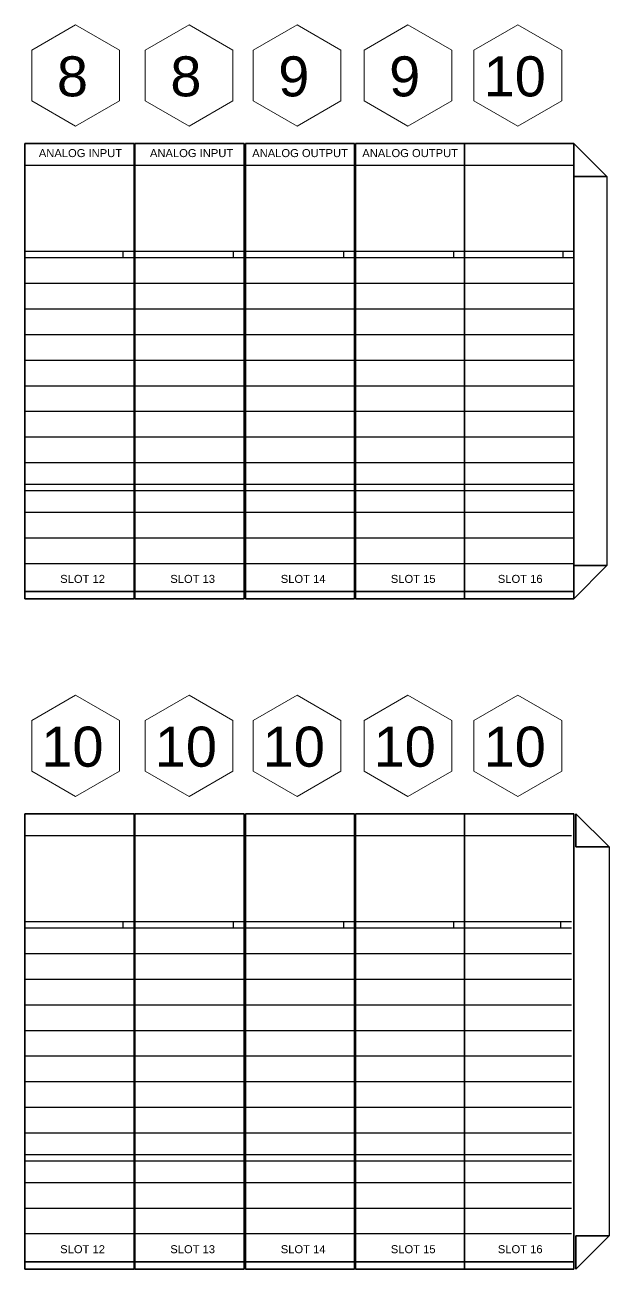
# Model space of a CAD drawing. Extents: x 0.6 to 37.5, y 0.6 to 24.6.
# Drawn here: x 30.24 to 37.54, y 9.02 to 24.56 of the extents above; entities that cross this region are included whole.
import ezdxf
from ezdxf.enums import TextEntityAlignment as Align

# ---------------------------------------------------------------- set-up
doc = ezdxf.new("R2010")
doc.units = 0
doc.layers.add('N-ANNO-TEXT', color=2, linetype='Continuous', lineweight=18)
doc.layers.add('N-CONT-PANL', color=3, linetype='Continuous', lineweight=25)
doc.styles.add('_CGS_2-5_NOTES', font='arial.ttf', dxfattribs={"height": 2.5})

msp = doc.modelspace()

# ---------------------------------------------------------------- linework, layer by layer
at = {"color": 7, "extrusion": (0, 1, 0)}
for centre, start, end in [((-34.831, 4.218, 23.082), 0, 90), ((-36.194, 4.218, 23.082), 0, 90), ((-36.633, 4.218, 23.082), 90, 180)]:
    msp.add_arc(centre, 0.1, start, end, dxfattribs=at)
at = {"color": 7, "extrusion": (0, -1, 0)}
for centre, start, end in [((30.701, 4.218, -17.392), 90, 180), ((31.14, 4.218, -17.392), 0, 90), ((32.076, 4.218, -17.392), 90, 180), ((32.515, 4.218, -17.392), 0, 90), ((33.456, 4.218, -17.392), 90, 180), ((33.895, 4.218, -17.392), 0, 90), ((34.831, 4.218, -17.392), 90, 180), ((35.27, 4.218, -17.392), 0, 90), ((36.194, 4.218, -17.392), 90, 180), ((36.633, 4.218, -17.392), 0, 90), ((32.076, 4.218, -9.017), 90, 180), ((32.515, 4.218, -9.017), 0, 90)]:
    msp.add_arc(centre, 0.1, start, end, dxfattribs=at)
at = {"layer": 'N-ANNO-TEXT'}
for points in [[(30.872, 23.297), (31.421, 23.613), (31.421, 24.246), (30.872, 24.563), (30.324, 24.246), (30.324, 23.613)], [(32.29, 23.297), (32.838, 23.613), (32.838, 24.246), (32.29, 24.563), (31.741, 24.246), (31.741, 23.613)], [(33.638, 23.297), (34.186, 23.613), (34.186, 24.246), (33.638, 24.563), (33.089, 24.246), (33.089, 23.613)], [(35.023, 23.297), (35.572, 23.613), (35.572, 24.246), (35.023, 24.563), (34.475, 24.246), (34.475, 23.613)], [(36.398, 23.297), (36.946, 23.613), (36.946, 24.246), (36.398, 24.563), (35.849, 24.246), (35.849, 23.613)], [(30.872, 14.922), (31.421, 15.238), (31.421, 15.871), (30.872, 16.188), (30.324, 15.871), (30.324, 15.238)], [(32.29, 14.922), (32.838, 15.238), (32.838, 15.871), (32.29, 16.188), (31.741, 15.871), (31.741, 15.238)], [(33.638, 14.922), (34.186, 15.238), (34.186, 15.871), (33.638, 16.188), (33.089, 15.871), (33.089, 15.238)], [(35.023, 14.922), (35.572, 15.238), (35.572, 15.871), (35.023, 16.188), (34.475, 15.871), (34.475, 15.238)], [(36.398, 14.922), (36.946, 15.238), (36.946, 15.871), (36.398, 16.188), (35.849, 15.871), (35.849, 15.238)]]:
    msp.add_lwpolyline(points, close=True, dxfattribs=at)
at = {"layer": 'N-CONT-PANL', "extrusion": (0, 1, 0)}
for p, q in [((34.731, 23.082, 4.218), (34.731, 23.082, 3.718)), ((35.37, 23.082, 3.768), (34.731, 23.082, 3.768)), ((35.37, 23.082, 3.818), (34.731, 23.082, 3.818)), ((35.37, 23.082, 3.868), (34.731, 23.082, 3.868)), ((35.37, 23.082, 3.918), (34.731, 23.082, 3.918)), ((35.37, 23.082, 3.968), (34.731, 23.082, 3.968)), ((35.37, 23.082, 4.018), (34.731, 23.082, 4.018)), ((35.37, 23.082, 4.068), (34.731, 23.082, 4.068)), ((35.37, 23.082, 4.118), (34.731, 23.082, 4.118)), ((35.37, 23.082, 4.218), (34.731, 23.082, 4.218)), ((35.37, 23.082, 4.168), (34.731, 23.082, 4.168)), ((35.37, 23.082, 4.218), (34.731, 23.082, 4.218)), ((35.356, 23.082, 4.268), (34.744, 23.082, 4.268)), ((35.27, 23.082, 4.318), (34.831, 23.082, 4.318)), ((36.094, 23.082, 4.218), (36.094, 23.082, 3.718)), ((36.733, 23.082, 3.768), (36.094, 23.082, 3.768)), ((36.733, 23.082, 3.818), (36.094, 23.082, 3.818)), ((36.733, 23.082, 3.868), (36.094, 23.082, 3.868)), ((36.733, 23.082, 3.918), (36.094, 23.082, 3.918)), ((36.733, 23.082, 3.968), (36.094, 23.082, 3.968)), ((36.733, 23.082, 4.018), (36.094, 23.082, 4.018)), ((36.733, 23.082, 4.068), (36.094, 23.082, 4.068)), ((36.733, 23.082, 4.118), (36.094, 23.082, 4.118)), ((36.733, 23.082, 4.218), (36.094, 23.082, 4.218)), ((36.733, 23.082, 4.168), (36.094, 23.082, 4.168)), ((36.733, 23.082, 4.218), (36.094, 23.082, 4.218)), ((36.719, 23.082, 4.268), (36.107, 23.082, 4.268)), ((36.633, 23.082, 4.318), (36.194, 23.082, 4.318))]:
    msp.add_line(p, q, dxfattribs=at)
at = {"layer": 'N-CONT-PANL'}
for p, q in [((35.732, 23.082, 3.718), (37.067, 23.082, 3.718)), ((37.095, 17.392, 3.718), (37.095, 23.082, 3.718)), ((31.602, 22.805, 5.71), (30.239, 22.805, 5.71)), ((32.977, 22.805, 5.71), (31.614, 22.805, 5.71)), ((34.357, 22.805, 5.71), (32.994, 22.805, 5.71)), ((35.732, 22.805, 5.71), (34.369, 22.805, 5.71)), ((37.095, 22.805, 5.71), (35.732, 22.805, 5.71)), ((37.509, 22.668, 3.718), (37.509, 17.807, 3.718)), ((31.602, 21.731, 5.71), (30.239, 21.731, 5.71)), ((31.602, 21.651, 5.71), (30.239, 21.651, 5.71)), ((31.464, 21.731, 5.71), (31.464, 21.651, 5.71)), ((32.977, 21.731, 5.71), (31.614, 21.731, 5.71)), ((32.977, 21.651, 5.71), (31.614, 21.651, 5.71)), ((32.839, 21.731, 5.71), (32.839, 21.651, 5.71)), ((34.357, 21.731, 5.71), (32.994, 21.731, 5.71)), ((34.357, 21.651, 5.71), (32.994, 21.651, 5.71)), ((34.219, 21.731, 5.71), (34.219, 21.651, 5.71)), ((35.732, 21.731, 5.71), (34.369, 21.731, 5.71)), ((35.732, 21.651, 5.71), (34.369, 21.651, 5.71)), ((35.594, 21.731, 5.71), (35.594, 21.651, 5.71)), ((37.095, 21.731, 5.71), (35.732, 21.731, 5.71)), ((37.095, 21.651, 5.71), (35.732, 21.651, 5.71)), ((36.957, 21.731, 5.71), (36.957, 21.651, 5.71)), ((31.602, 21.331, 5.71), (30.239, 21.331, 5.71)), ((32.977, 21.331, 5.71), (31.614, 21.331, 5.71)), ((34.357, 21.331, 5.71), (32.994, 21.331, 5.71)), ((35.732, 21.331, 5.71), (34.369, 21.331, 5.71)), ((37.095, 21.331, 5.71), (35.732, 21.331, 5.71)), ((31.602, 21.011, 5.71), (30.239, 21.011, 5.71)), ((32.977, 21.011, 5.71), (31.614, 21.011, 5.71)), ((34.357, 21.011, 5.71), (32.994, 21.011, 5.71)), ((35.732, 21.011, 5.71), (34.369, 21.011, 5.71)), ((37.095, 21.011, 5.71), (35.732, 21.011, 5.71)), ((31.602, 20.691, 5.71), (30.239, 20.691, 5.71)), ((32.977, 20.691, 5.71), (31.614, 20.691, 5.71)), ((34.357, 20.691, 5.71), (32.994, 20.691, 5.71)), ((35.732, 20.691, 5.71), (34.369, 20.691, 5.71)), ((37.095, 20.691, 5.71), (35.732, 20.691, 5.71)), ((31.602, 20.371, 5.71), (30.239, 20.371, 5.71)), ((32.977, 20.371, 5.71), (31.614, 20.371, 5.71)), ((34.357, 20.371, 5.71), (32.994, 20.371, 5.71)), ((35.732, 20.371, 5.71), (34.369, 20.371, 5.71)), ((37.095, 20.371, 5.71), (35.732, 20.371, 5.71)), ((31.602, 20.051, 5.71), (30.239, 20.051, 5.71)), ((32.977, 20.051, 5.71), (31.614, 20.051, 5.71)), ((34.357, 20.051, 5.71), (32.994, 20.051, 5.71)), ((35.732, 20.051, 5.71), (34.369, 20.051, 5.71)), ((37.095, 20.051, 5.71), (35.732, 20.051, 5.71)), ((31.602, 19.731, 5.71), (30.239, 19.731, 5.71)), ((32.977, 19.731, 5.71), (31.614, 19.731, 5.71)), ((34.357, 19.731, 5.71), (32.994, 19.731, 5.71)), ((35.732, 19.731, 5.71), (34.369, 19.731, 5.71)), ((37.095, 19.731, 5.71), (35.732, 19.731, 5.71)), ((31.602, 19.411, 5.71), (30.239, 19.411, 5.71)), ((32.977, 19.411, 5.71), (31.614, 19.411, 5.71)), ((34.357, 19.411, 5.71), (32.994, 19.411, 5.71)), ((35.732, 19.411, 5.71), (34.369, 19.411, 5.71)), ((37.095, 19.411, 5.71), (35.732, 19.411, 5.71)), ((31.602, 19.091, 5.71), (30.239, 19.091, 5.71)), ((32.977, 19.091, 5.71), (31.614, 19.091, 5.71)), ((34.357, 19.091, 5.71), (32.994, 19.091, 5.71)), ((35.732, 19.091, 5.71), (34.369, 19.091, 5.71)), ((37.095, 19.091, 5.71), (35.732, 19.091, 5.71)), ((31.602, 18.821, 5.71), (30.239, 18.821, 5.71)), ((32.977, 18.821, 5.71), (31.614, 18.821, 5.71)), ((34.357, 18.821, 5.71), (32.994, 18.821, 5.71)), ((35.732, 18.821, 5.71), (34.369, 18.821, 5.71)), ((37.095, 18.821, 5.71), (35.732, 18.821, 5.71)), ((31.602, 18.741, 5.71), (30.239, 18.741, 5.71)), ((32.977, 18.741, 5.71), (31.614, 18.741, 5.71)), ((34.357, 18.741, 5.71), (32.994, 18.741, 5.71)), ((35.732, 18.741, 5.71), (34.369, 18.741, 5.71)), ((37.095, 18.741, 5.71), (35.732, 18.741, 5.71)), ((31.602, 18.471, 5.71), (30.239, 18.471, 5.71)), ((32.977, 18.471, 5.71), (31.614, 18.471, 5.71)), ((34.357, 18.471, 5.71), (32.994, 18.471, 5.71)), ((35.732, 18.471, 5.71), (34.369, 18.471, 5.71)), ((37.095, 18.471, 5.71), (35.732, 18.471, 5.71)), ((31.602, 18.151, 5.71), (30.239, 18.151, 5.71)), ((32.977, 18.151, 5.71), (31.614, 18.151, 5.71)), ((34.357, 18.151, 5.71), (32.994, 18.151, 5.71)), ((35.732, 18.151, 5.71), (34.369, 18.151, 5.71)), ((37.095, 18.151, 5.71), (35.732, 18.151, 5.71)), ((31.602, 17.831, 5.71), (30.239, 17.831, 5.71)), ((32.977, 17.831, 5.71), (31.614, 17.831, 5.71)), ((34.357, 17.831, 5.71), (32.994, 17.831, 5.71)), ((35.732, 17.831, 5.71), (34.369, 17.831, 5.71)), ((37.095, 17.831, 5.71), (35.732, 17.831, 5.71)), ((35.732, 17.392, 3.718), (37.069, 17.392, 3.718)), ((35.732, 14.707, 3.718), (37.067, 14.707, 3.718)), ((37.095, 9.017, 3.718), (37.095, 14.707, 3.718)), ((31.602, 14.43, 5.71), (30.239, 14.43, 5.71)), ((32.977, 14.43, 5.71), (31.614, 14.43, 5.71)), ((34.357, 14.43, 5.71), (32.994, 14.43, 5.71)), ((35.732, 14.43, 5.71), (34.369, 14.43, 5.71)), ((37.067, 14.43, 5.71), (35.704, 14.43, 5.71)), ((37.537, 14.293, 3.718), (37.537, 9.432, 3.718)), ((31.602, 13.356, 5.71), (30.239, 13.356, 5.71)), ((31.602, 13.276, 5.71), (30.239, 13.276, 5.71)), ((31.464, 13.356, 5.71), (31.464, 13.276, 5.71)), ((32.977, 13.356, 5.71), (31.614, 13.356, 5.71)), ((32.977, 13.276, 5.71), (31.614, 13.276, 5.71)), ((32.839, 13.356, 5.71), (32.839, 13.276, 5.71)), ((34.357, 13.356, 5.71), (32.994, 13.356, 5.71)), ((34.357, 13.276, 5.71), (32.994, 13.276, 5.71)), ((34.219, 13.356, 5.71), (34.219, 13.276, 5.71)), ((35.732, 13.356, 5.71), (34.369, 13.356, 5.71)), ((35.732, 13.276, 5.71), (34.369, 13.276, 5.71)), ((35.594, 13.356, 5.71), (35.594, 13.276, 5.71)), ((37.067, 13.356, 5.71), (35.704, 13.356, 5.71)), ((37.067, 13.276, 5.71), (35.704, 13.276, 5.71)), ((36.929, 13.356, 5.71), (36.929, 13.276, 5.71)), ((31.602, 12.956, 5.71), (30.239, 12.956, 5.71)), ((32.977, 12.956, 5.71), (31.614, 12.956, 5.71)), ((34.357, 12.956, 5.71), (32.994, 12.956, 5.71)), ((35.732, 12.956, 5.71), (34.369, 12.956, 5.71)), ((37.067, 12.956, 5.71), (35.704, 12.956, 5.71)), ((31.602, 12.636, 5.71), (30.239, 12.636, 5.71)), ((32.977, 12.636, 5.71), (31.614, 12.636, 5.71)), ((34.357, 12.636, 5.71), (32.994, 12.636, 5.71)), ((35.732, 12.636, 5.71), (34.369, 12.636, 5.71)), ((37.067, 12.636, 5.71), (35.704, 12.636, 5.71)), ((31.602, 12.316, 5.71), (30.239, 12.316, 5.71)), ((32.977, 12.316, 5.71), (31.614, 12.316, 5.71)), ((34.357, 12.316, 5.71), (32.994, 12.316, 5.71)), ((35.732, 12.316, 5.71), (34.369, 12.316, 5.71)), ((37.067, 12.316, 5.71), (35.704, 12.316, 5.71)), ((31.602, 11.996, 5.71), (30.239, 11.996, 5.71)), ((32.977, 11.996, 5.71), (31.614, 11.996, 5.71)), ((34.357, 11.996, 5.71), (32.994, 11.996, 5.71)), ((35.732, 11.996, 5.71), (34.369, 11.996, 5.71)), ((37.067, 11.996, 5.71), (35.704, 11.996, 5.71)), ((31.602, 11.676, 5.71), (30.239, 11.676, 5.71)), ((32.977, 11.676, 5.71), (31.614, 11.676, 5.71)), ((34.357, 11.676, 5.71), (32.994, 11.676, 5.71)), ((35.732, 11.676, 5.71), (34.369, 11.676, 5.71)), ((37.067, 11.676, 5.71), (35.704, 11.676, 5.71)), ((31.602, 11.356, 5.71), (30.239, 11.356, 5.71)), ((32.977, 11.356, 5.71), (31.614, 11.356, 5.71)), ((34.357, 11.356, 5.71), (32.994, 11.356, 5.71)), ((35.732, 11.356, 5.71), (34.369, 11.356, 5.71)), ((37.067, 11.356, 5.71), (35.704, 11.356, 5.71)), ((31.602, 11.036, 5.71), (30.239, 11.036, 5.71)), ((32.977, 11.036, 5.71), (31.614, 11.036, 5.71)), ((34.357, 11.036, 5.71), (32.994, 11.036, 5.71)), ((35.732, 11.036, 5.71), (34.369, 11.036, 5.71)), ((37.067, 11.036, 5.71), (35.704, 11.036, 5.71)), ((31.602, 10.716, 5.71), (30.239, 10.716, 5.71)), ((32.977, 10.716, 5.71), (31.614, 10.716, 5.71)), ((34.357, 10.716, 5.71), (32.994, 10.716, 5.71)), ((35.732, 10.716, 5.71), (34.369, 10.716, 5.71)), ((37.067, 10.716, 5.71), (35.704, 10.716, 5.71)), ((31.602, 10.446, 5.71), (30.239, 10.446, 5.71)), ((32.977, 10.446, 5.71), (31.614, 10.446, 5.71)), ((34.357, 10.446, 5.71), (32.994, 10.446, 5.71)), ((35.732, 10.446, 5.71), (34.369, 10.446, 5.71)), ((37.067, 10.446, 5.71), (35.704, 10.446, 5.71)), ((31.602, 10.366, 5.71), (30.239, 10.366, 5.71)), ((32.977, 10.366, 5.71), (31.614, 10.366, 5.71)), ((34.357, 10.366, 5.71), (32.994, 10.366, 5.71)), ((35.732, 10.366, 5.71), (34.369, 10.366, 5.71)), ((37.067, 10.366, 5.71), (35.704, 10.366, 5.71)), ((31.602, 10.096, 5.71), (30.239, 10.096, 5.71)), ((32.977, 10.096, 5.71), (31.614, 10.096, 5.71)), ((34.357, 10.096, 5.71), (32.994, 10.096, 5.71)), ((35.732, 10.096, 5.71), (34.369, 10.096, 5.71)), ((37.067, 10.096, 5.71), (35.704, 10.096, 5.71)), ((31.602, 9.776, 5.71), (30.239, 9.776, 5.71)), ((32.977, 9.776, 5.71), (31.614, 9.776, 5.71)), ((34.357, 9.776, 5.71), (32.994, 9.776, 5.71)), ((35.732, 9.776, 5.71), (34.369, 9.776, 5.71)), ((37.067, 9.776, 5.71), (35.704, 9.776, 5.71)), ((31.602, 9.456, 5.71), (30.239, 9.456, 5.71)), ((32.977, 9.456, 5.71), (31.614, 9.456, 5.71)), ((34.357, 9.456, 5.71), (32.994, 9.456, 5.71)), ((35.732, 9.456, 5.71), (34.369, 9.456, 5.71)), ((37.067, 9.456, 5.71), (35.704, 9.456, 5.71)), ((35.732, 9.017, 3.718), (37.069, 9.017, 3.718))]:
    msp.add_line(p, q, dxfattribs=at)
at = {"layer": 'N-CONT-PANL', "extrusion": (0, -1, 0)}
for p, q in [((30.239, 21.651, 5.71), (30.239, 21.651, 5.475)), ((30.239, 17.483, 5.475), (30.239, 21.651, 5.475)), ((31.614, 21.651, 5.71), (31.614, 21.651, 5.475)), ((31.614, 17.483, 5.475), (31.614, 21.651, 5.475)), ((32.994, 21.651, 5.71), (32.994, 21.651, 5.475)), ((32.994, 17.483, 5.475), (32.994, 21.651, 5.475)), ((34.369, 17.483, 5.475), (34.369, 21.651, 5.475)), ((35.732, 17.483, 5.475), (35.732, 21.651, 5.475)), ((31.464, 17.483, 5.475), (30.239, 17.483, 5.475)), ((32.839, 17.483, 5.475), (31.614, 17.483, 5.475)), ((34.219, 17.483, 5.475), (32.994, 17.483, 5.475)), ((35.594, 17.483, 5.475), (34.369, 17.483, 5.475)), ((36.957, 17.483, 5.475), (35.732, 17.483, 5.475)), ((30.601, 17.392, 4.218), (30.601, 17.392, 3.718)), ((31.24, 17.392, 4.218), (30.601, 17.392, 4.218)), ((31.24, 17.392, 4.168), (30.601, 17.392, 4.168)), ((31.24, 17.392, 4.218), (30.601, 17.392, 4.218)), ((31.24, 17.392, 4.118), (30.601, 17.392, 4.118)), ((31.24, 17.392, 4.068), (30.601, 17.392, 4.068)), ((31.24, 17.392, 4.018), (30.601, 17.392, 4.018)), ((31.24, 17.392, 3.968), (30.601, 17.392, 3.968)), ((31.24, 17.392, 3.918), (30.601, 17.392, 3.918)), ((31.24, 17.392, 3.868), (30.601, 17.392, 3.868)), ((31.24, 17.392, 3.818), (30.601, 17.392, 3.818)), ((31.24, 17.392, 3.768), (30.601, 17.392, 3.768)), ((31.226, 17.392, 4.268), (30.614, 17.392, 4.268)), ((31.14, 17.392, 4.318), (30.701, 17.392, 4.318)), ((31.24, 17.392, 3.718), (31.24, 17.392, 4.218)), ((31.976, 17.392, 4.218), (31.976, 17.392, 3.718)), ((32.615, 17.392, 4.218), (31.976, 17.392, 4.218)), ((32.615, 17.392, 4.168), (31.976, 17.392, 4.168)), ((32.615, 17.392, 4.218), (31.976, 17.392, 4.218)), ((32.615, 17.392, 4.118), (31.976, 17.392, 4.118)), ((32.615, 17.392, 4.068), (31.976, 17.392, 4.068)), ((32.615, 17.392, 4.018), (31.976, 17.392, 4.018)), ((32.615, 17.392, 3.968), (31.976, 17.392, 3.968)), ((32.615, 17.392, 3.918), (31.976, 17.392, 3.918)), ((32.615, 17.392, 3.868), (31.976, 17.392, 3.868)), ((32.615, 17.392, 3.818), (31.976, 17.392, 3.818)), ((32.615, 17.392, 3.768), (31.976, 17.392, 3.768)), ((32.602, 17.392, 4.268), (31.989, 17.392, 4.268)), ((32.515, 17.392, 4.318), (32.076, 17.392, 4.318)), ((32.615, 17.392, 3.718), (32.615, 17.392, 4.218)), ((33.356, 17.392, 4.218), (33.356, 17.392, 3.718)), ((33.995, 17.392, 4.218), (33.356, 17.392, 4.218)), ((33.995, 17.392, 4.168), (33.356, 17.392, 4.168)), ((33.995, 17.392, 4.218), (33.356, 17.392, 4.218)), ((33.995, 17.392, 4.118), (33.356, 17.392, 4.118)), ((33.995, 17.392, 4.068), (33.356, 17.392, 4.068)), ((33.995, 17.392, 4.018), (33.356, 17.392, 4.018)), ((33.995, 17.392, 3.968), (33.356, 17.392, 3.968)), ((33.995, 17.392, 3.918), (33.356, 17.392, 3.918)), ((33.995, 17.392, 3.868), (33.356, 17.392, 3.868)), ((33.995, 17.392, 3.818), (33.356, 17.392, 3.818)), ((33.995, 17.392, 3.768), (33.356, 17.392, 3.768)), ((33.981, 17.392, 4.268), (33.369, 17.392, 4.268)), ((33.895, 17.392, 4.318), (33.456, 17.392, 4.318)), ((33.995, 17.392, 3.718), (33.995, 17.392, 4.218)), ((34.731, 17.392, 4.218), (34.731, 17.392, 3.718)), ((35.37, 17.392, 4.218), (34.731, 17.392, 4.218)), ((35.37, 17.392, 4.168), (34.731, 17.392, 4.168)), ((35.37, 17.392, 4.218), (34.731, 17.392, 4.218)), ((35.37, 17.392, 4.118), (34.731, 17.392, 4.118)), ((35.37, 17.392, 4.068), (34.731, 17.392, 4.068)), ((35.37, 17.392, 4.018), (34.731, 17.392, 4.018)), ((35.37, 17.392, 3.968), (34.731, 17.392, 3.968)), ((35.37, 17.392, 3.918), (34.731, 17.392, 3.918)), ((35.37, 17.392, 3.868), (34.731, 17.392, 3.868)), ((35.37, 17.392, 3.818), (34.731, 17.392, 3.818)), ((35.37, 17.392, 3.768), (34.731, 17.392, 3.768)), ((35.356, 17.392, 4.268), (34.744, 17.392, 4.268)), ((35.27, 17.392, 4.318), (34.831, 17.392, 4.318)), ((35.37, 17.392, 3.718), (35.37, 17.392, 4.218)), ((36.094, 17.392, 4.218), (36.094, 17.392, 3.718)), ((36.733, 17.392, 4.218), (36.094, 17.392, 4.218)), ((36.733, 17.392, 4.168), (36.094, 17.392, 4.168)), ((36.733, 17.392, 4.218), (36.094, 17.392, 4.218)), ((36.733, 17.392, 4.118), (36.094, 17.392, 4.118)), ((36.733, 17.392, 4.068), (36.094, 17.392, 4.068)), ((36.733, 17.392, 4.018), (36.094, 17.392, 4.018)), ((36.733, 17.392, 3.968), (36.094, 17.392, 3.968)), ((36.733, 17.392, 3.918), (36.094, 17.392, 3.918)), ((36.733, 17.392, 3.868), (36.094, 17.392, 3.868)), ((36.733, 17.392, 3.818), (36.094, 17.392, 3.818)), ((36.733, 17.392, 3.768), (36.094, 17.392, 3.768)), ((36.719, 17.392, 4.268), (36.107, 17.392, 4.268)), ((36.633, 17.392, 4.318), (36.194, 17.392, 4.318)), ((30.239, 13.276, 5.71), (30.239, 13.276, 5.475)), ((30.239, 9.108, 5.475), (30.239, 13.276, 5.475)), ((31.614, 13.276, 5.71), (31.614, 13.276, 5.475)), ((31.614, 9.108, 5.475), (31.614, 13.276, 5.475)), ((32.994, 13.276, 5.71), (32.994, 13.276, 5.475)), ((32.994, 9.108, 5.475), (32.994, 13.276, 5.475)), ((34.369, 9.108, 5.475), (34.369, 13.276, 5.475)), ((35.732, 9.108, 5.475), (35.732, 13.276, 5.475)), ((31.464, 9.108, 5.475), (30.239, 9.108, 5.475)), ((30.601, 9.017, 4.218), (30.601, 9.017, 3.718)), ((31.24, 9.017, 4.218), (30.601, 9.017, 4.218)), ((31.24, 9.017, 4.168), (30.601, 9.017, 4.168)), ((31.24, 9.017, 4.218), (30.601, 9.017, 4.218)), ((31.24, 9.017, 4.118), (30.601, 9.017, 4.118)), ((31.24, 9.017, 4.068), (30.601, 9.017, 4.068)), ((31.24, 9.017, 4.018), (30.601, 9.017, 4.018)), ((31.24, 9.017, 3.968), (30.601, 9.017, 3.968)), ((31.24, 9.017, 3.918), (30.601, 9.017, 3.918)), ((31.24, 9.017, 3.868), (30.601, 9.017, 3.868)), ((31.24, 9.017, 3.818), (30.601, 9.017, 3.818)), ((31.24, 9.017, 3.768), (30.601, 9.017, 3.768)), ((31.226, 9.017, 4.268), (30.614, 9.017, 4.268)), ((31.14, 9.017, 4.318), (30.701, 9.017, 4.318)), ((31.24, 9.017, 3.718), (31.24, 9.017, 4.218)), ((32.839, 9.108, 5.475), (31.614, 9.108, 5.475)), ((31.976, 9.017, 4.218), (31.976, 9.017, 3.718)), ((32.615, 9.017, 4.218), (31.976, 9.017, 4.218)), ((32.615, 9.017, 4.168), (31.976, 9.017, 4.168)), ((32.615, 9.017, 4.218), (31.976, 9.017, 4.218)), ((32.615, 9.017, 4.118), (31.976, 9.017, 4.118)), ((32.615, 9.017, 4.068), (31.976, 9.017, 4.068)), ((32.615, 9.017, 4.018), (31.976, 9.017, 4.018)), ((32.615, 9.017, 3.968), (31.976, 9.017, 3.968)), ((32.615, 9.017, 3.918), (31.976, 9.017, 3.918)), ((32.615, 9.017, 3.868), (31.976, 9.017, 3.868)), ((32.615, 9.017, 3.818), (31.976, 9.017, 3.818)), ((32.615, 9.017, 3.768), (31.976, 9.017, 3.768)), ((32.602, 9.017, 4.268), (31.989, 9.017, 4.268)), ((32.515, 9.017, 4.318), (32.076, 9.017, 4.318)), ((32.615, 9.017, 3.718), (32.615, 9.017, 4.218)), ((34.219, 9.108, 5.475), (32.994, 9.108, 5.475)), ((33.356, 9.017, 4.218), (33.356, 9.017, 3.718)), ((33.995, 9.017, 4.218), (33.356, 9.017, 4.218)), ((33.995, 9.017, 4.168), (33.356, 9.017, 4.168)), ((33.995, 9.017, 4.218), (33.356, 9.017, 4.218)), ((33.995, 9.017, 4.118), (33.356, 9.017, 4.118)), ((33.995, 9.017, 4.068), (33.356, 9.017, 4.068)), ((33.995, 9.017, 4.018), (33.356, 9.017, 4.018)), ((33.995, 9.017, 3.968), (33.356, 9.017, 3.968)), ((33.995, 9.017, 3.918), (33.356, 9.017, 3.918)), ((33.995, 9.017, 3.868), (33.356, 9.017, 3.868)), ((33.995, 9.017, 3.818), (33.356, 9.017, 3.818)), ((33.995, 9.017, 3.768), (33.356, 9.017, 3.768)), ((33.981, 9.017, 4.268), (33.369, 9.017, 4.268)), ((33.895, 9.017, 4.318), (33.456, 9.017, 4.318)), ((33.995, 9.017, 3.718), (33.995, 9.017, 4.218)), ((35.594, 9.108, 5.475), (34.369, 9.108, 5.475)), ((34.731, 9.017, 4.218), (34.731, 9.017, 3.718)), ((35.37, 9.017, 4.218), (34.731, 9.017, 4.218)), ((35.37, 9.017, 4.168), (34.731, 9.017, 4.168)), ((35.37, 9.017, 4.218), (34.731, 9.017, 4.218)), ((35.37, 9.017, 4.118), (34.731, 9.017, 4.118)), ((35.37, 9.017, 4.068), (34.731, 9.017, 4.068)), ((35.37, 9.017, 4.018), (34.731, 9.017, 4.018)), ((35.37, 9.017, 3.968), (34.731, 9.017, 3.968)), ((35.37, 9.017, 3.918), (34.731, 9.017, 3.918)), ((35.37, 9.017, 3.868), (34.731, 9.017, 3.868)), ((35.37, 9.017, 3.818), (34.731, 9.017, 3.818)), ((35.37, 9.017, 3.768), (34.731, 9.017, 3.768)), ((35.356, 9.017, 4.268), (34.744, 9.017, 4.268)), ((35.27, 9.017, 4.318), (34.831, 9.017, 4.318)), ((35.37, 9.017, 3.718), (35.37, 9.017, 4.218)), ((36.957, 9.108, 5.475), (35.732, 9.108, 5.475)), ((36.094, 9.017, 4.218), (36.094, 9.017, 3.718)), ((36.733, 9.017, 4.218), (36.094, 9.017, 4.218)), ((36.733, 9.017, 4.168), (36.094, 9.017, 4.168)), ((36.733, 9.017, 4.218), (36.094, 9.017, 4.218)), ((36.733, 9.017, 4.118), (36.094, 9.017, 4.118)), ((36.733, 9.017, 4.068), (36.094, 9.017, 4.068)), ((36.733, 9.017, 4.018), (36.094, 9.017, 4.018)), ((36.733, 9.017, 3.968), (36.094, 9.017, 3.968)), ((36.733, 9.017, 3.918), (36.094, 9.017, 3.918)), ((36.733, 9.017, 3.868), (36.094, 9.017, 3.868)), ((36.733, 9.017, 3.818), (36.094, 9.017, 3.818)), ((36.733, 9.017, 3.768), (36.094, 9.017, 3.768)), ((36.719, 9.017, 4.268), (36.107, 9.017, 4.268)), ((36.633, 9.017, 4.318), (36.194, 9.017, 4.318))]:
    msp.add_line(p, q, dxfattribs=at)
for centre, start, end in [((30.701, 4.218, -9.017), 90, 180), ((31.14, 4.218, -9.017), 0, 90), ((33.456, 4.218, -9.017), 90, 180), ((33.895, 4.218, -9.017), 0, 90), ((34.831, 4.218, -9.017), 90, 180), ((35.27, 4.218, -9.017), 0, 90), ((36.194, 4.218, -9.017), 90, 180), ((36.633, 4.218, -9.017), 0, 90)]:
    msp.add_arc(centre, 0.1, start, end, dxfattribs=at)
at = {"layer": 'N-CONT-PANL'}
for points in [[(37.095, 23.082, 3.718), (37.095, 22.668, 3.718), (37.509, 22.668, 3.718)], [(37.509, 22.668, 9.625), (37.509, 22.668, 9.625), (37.095, 22.668, 9.625), (37.095, 23.082, 9.625)], [(37.122, 14.707, 3.718), (37.122, 14.293, 3.718), (37.537, 14.293, 3.718)], [(37.537, 14.293, 9.625), (37.537, 14.293, 9.625), (37.122, 14.293, 9.625), (37.122, 14.707, 9.625)]]:
    msp.add_3dface(points, dxfattribs=at)

# ---------------------------------------------------------------- texts
at = {"layer": 'N-ANNO-TEXT', "style": '_CGS_2-5_NOTES'}
for s, p in [('8', (30.833, 23.92)), ('8', (32.25, 23.92)), ('9', (33.598, 23.92)), ('9', (34.983, 23.92)), ('10', (36.358, 23.92)), ('10', (30.833, 15.545)), ('10', (32.25, 15.545)), ('10', (33.598, 15.545)), ('10', (34.983, 15.545)), ('10', (36.358, 15.545))]:
    msp.add_text(s, height=0.5, dxfattribs=at).set_placement(p, align=Align.MIDDLE)
for s, p in [('ANALOG INPUT', (30.933, 22.911, 5.71)), ('ANALOG INPUT', (32.321, 22.911, 5.71)), ('ANALOG OUTPUT', (33.676, 22.911, 5.71)), ('ANALOG OUTPUT', (35.051, 22.911, 5.71))]:
    msp.add_text(s, height=0.1, dxfattribs=at).set_placement(p, align=Align.CENTER)
for s, p in [('SLOT 12', (30.68, 17.591, 5.71)), ('SLOT 13', (32.055, 17.591, 5.71)), ('SLOT 14', (33.435, 17.591, 5.71)), ('SLOT 15', (34.81, 17.591, 5.71)), ('SLOT 16', (36.147, 17.591, 5.71)), ('SLOT 12', (30.68, 9.216, 5.71)), ('SLOT 13', (32.055, 9.216, 5.71)), ('SLOT 14', (33.435, 9.216, 5.71)), ('SLOT 15', (34.81, 9.216, 5.71)), ('SLOT 16', (36.147, 9.216, 5.71))]:
    msp.add_text(s, height=0.1, dxfattribs=at).set_placement(p)

# ---------------------------------------------------------------- meshes
at = {"layer": 'N-CONT-PANL'}
mesh = msp.add_polymesh((6, 3), dxfattribs=at)
for k, corner in enumerate([(31.602, 17.483, 5.71), (31.602, 17.483, 3.718), (31.602, 17.483, 3.718), (30.239, 17.483, 5.71), (30.239, 17.483, 3.718), (30.239, 17.483, 3.718), (30.239, 23.082, 5.71), (30.239, 23.082, 3.718), (30.239, 17.483, 3.718), (31.602, 23.082, 5.71), (31.602, 23.082, 3.718), (31.602, 17.483, 3.718), (31.602, 23.082, 5.71), (31.602, 23.082, 5.71), (31.602, 17.483, 5.71), (30.239, 23.082, 5.71), (30.239, 23.082, 5.71), (30.239, 17.483, 5.71)]):
    mesh.set_mesh_vertex(divmod(k, 3), corner)
mesh = msp.add_polymesh((6, 3), dxfattribs=at)
for k, corner in enumerate([(32.977, 17.483, 5.71), (32.977, 17.483, 3.718), (32.977, 17.483, 3.718), (31.614, 17.483, 5.71), (31.614, 17.483, 3.718), (31.614, 17.483, 3.718), (31.614, 23.082, 5.71), (31.614, 23.082, 3.718), (31.614, 17.483, 3.718), (32.977, 23.082, 5.71), (32.977, 23.082, 3.718), (32.977, 17.483, 3.718), (32.977, 23.082, 5.71), (32.977, 23.082, 5.71), (32.977, 17.483, 5.71), (31.614, 23.082, 5.71), (31.614, 23.082, 5.71), (31.614, 17.483, 5.71)]):
    mesh.set_mesh_vertex(divmod(k, 3), corner)
mesh = msp.add_polymesh((6, 3), dxfattribs=at)
for k, corner in enumerate([(34.357, 17.483, 5.71), (34.357, 17.483, 3.718), (34.357, 17.483, 3.718), (32.994, 17.483, 5.71), (32.994, 17.483, 3.718), (32.994, 17.483, 3.718), (32.994, 23.082, 5.71), (32.994, 23.082, 3.718), (32.994, 17.483, 3.718), (34.357, 23.082, 5.71), (34.357, 23.082, 3.718), (34.357, 17.483, 3.718), (34.357, 23.082, 5.71), (34.357, 23.082, 5.71), (34.357, 17.483, 5.71), (32.994, 23.082, 5.71), (32.994, 23.082, 5.71), (32.994, 17.483, 5.71)]):
    mesh.set_mesh_vertex(divmod(k, 3), corner)
mesh = msp.add_polymesh((6, 3), dxfattribs=at)
for k, corner in enumerate([(35.732, 17.483, 5.71), (35.732, 17.483, 3.718), (35.732, 17.483, 3.718), (34.369, 17.483, 5.71), (34.369, 17.483, 3.718), (34.369, 17.483, 3.718), (34.369, 23.082, 5.71), (34.369, 23.082, 3.718), (34.369, 17.483, 3.718), (35.732, 23.082, 5.71), (35.732, 23.082, 3.718), (35.732, 17.483, 3.718), (35.732, 23.082, 5.71), (35.732, 23.082, 5.71), (35.732, 17.483, 5.71), (34.369, 23.082, 5.71), (34.369, 23.082, 5.71), (34.369, 17.483, 5.71)]):
    mesh.set_mesh_vertex(divmod(k, 3), corner)
mesh = msp.add_polymesh((6, 3), dxfattribs=at)
for k, corner in enumerate([(37.095, 17.483, 5.71), (37.095, 17.483, 3.718), (37.095, 17.483, 3.718), (35.732, 17.483, 5.71), (35.732, 17.483, 3.718), (35.732, 17.483, 3.718), (35.732, 23.082, 5.71), (35.732, 23.082, 3.718), (35.732, 17.483, 3.718), (37.095, 23.082, 5.71), (37.095, 23.082, 3.718), (37.095, 17.483, 3.718), (37.095, 23.082, 5.71), (37.095, 23.082, 5.71), (37.095, 17.483, 5.71), (35.732, 23.082, 5.71), (35.732, 23.082, 5.71), (35.732, 17.483, 5.71)]):
    mesh.set_mesh_vertex(divmod(k, 3), corner)
mesh = msp.add_polymesh((6, 3), dxfattribs=at)
for k, corner in enumerate([(37.095, 17.392, 3.718), (37.095, 17.392, 3.718), (37.095, 17.392, 9.625), (37.509, 17.807, 3.718), (37.509, 17.807, 3.718), (37.509, 17.807, 9.625), (37.509, 17.807, 3.718), (37.509, 17.807, 3.718), (37.509, 17.807, 9.625), (37.095, 17.392, 3.718), (37.095, 17.807, 3.718), (37.095, 17.807, 9.625), (37.095, 17.392, 9.625), (37.095, 17.807, 9.625), (37.095, 17.807, 9.625), (37.509, 17.807, 9.625), (37.509, 17.807, 9.625), (37.509, 17.807, 9.625)]):
    mesh.set_mesh_vertex(divmod(k, 3), corner)
mesh = msp.add_polymesh((6, 3), dxfattribs=at)
for k, corner in enumerate([(31.602, 17.392, 4.618), (31.602, 17.392, 3.718), (31.602, 17.392, 3.718), (30.239, 17.392, 4.618), (30.239, 17.392, 3.718), (30.239, 17.392, 3.718), (30.239, 17.483, 4.618), (30.239, 17.483, 3.718), (30.239, 17.392, 3.718), (31.602, 17.483, 4.618), (31.602, 17.483, 3.718), (31.602, 17.392, 3.718), (31.602, 17.483, 4.618), (31.602, 17.483, 4.618), (31.602, 17.392, 4.618), (30.239, 17.483, 4.618), (30.239, 17.483, 4.618), (30.239, 17.392, 4.618)]):
    mesh.set_mesh_vertex(divmod(k, 3), corner)
mesh = msp.add_polymesh((6, 3), dxfattribs=at)
for k, corner in enumerate([(32.977, 17.392, 4.618), (32.977, 17.392, 3.718), (32.977, 17.392, 3.718), (31.614, 17.392, 4.618), (31.614, 17.392, 3.718), (31.614, 17.392, 3.718), (31.614, 17.483, 4.618), (31.614, 17.483, 3.718), (31.614, 17.392, 3.718), (32.977, 17.483, 4.618), (32.977, 17.483, 3.718), (32.977, 17.392, 3.718), (32.977, 17.483, 4.618), (32.977, 17.483, 4.618), (32.977, 17.392, 4.618), (31.614, 17.483, 4.618), (31.614, 17.483, 4.618), (31.614, 17.392, 4.618)]):
    mesh.set_mesh_vertex(divmod(k, 3), corner)
mesh = msp.add_polymesh((6, 3), dxfattribs=at)
for k, corner in enumerate([(34.357, 17.392, 4.618), (34.357, 17.392, 3.718), (34.357, 17.392, 3.718), (32.994, 17.392, 4.618), (32.994, 17.392, 3.718), (32.994, 17.392, 3.718), (32.994, 17.483, 4.618), (32.994, 17.483, 3.718), (32.994, 17.392, 3.718), (34.357, 17.483, 4.618), (34.357, 17.483, 3.718), (34.357, 17.392, 3.718), (34.357, 17.483, 4.618), (34.357, 17.483, 4.618), (34.357, 17.392, 4.618), (32.994, 17.483, 4.618), (32.994, 17.483, 4.618), (32.994, 17.392, 4.618)]):
    mesh.set_mesh_vertex(divmod(k, 3), corner)
mesh = msp.add_polymesh((6, 3), dxfattribs=at)
for k, corner in enumerate([(35.732, 17.392, 4.618), (35.732, 17.392, 3.718), (35.732, 17.392, 3.718), (34.369, 17.392, 4.618), (34.369, 17.392, 3.718), (34.369, 17.392, 3.718), (34.369, 17.483, 4.618), (34.369, 17.483, 3.718), (34.369, 17.392, 3.718), (35.732, 17.483, 4.618), (35.732, 17.483, 3.718), (35.732, 17.392, 3.718), (35.732, 17.483, 4.618), (35.732, 17.483, 4.618), (35.732, 17.392, 4.618), (34.369, 17.483, 4.618), (34.369, 17.483, 4.618), (34.369, 17.392, 4.618)]):
    mesh.set_mesh_vertex(divmod(k, 3), corner)
mesh = msp.add_polymesh((6, 3), dxfattribs=at)
for k, corner in enumerate([(37.095, 17.392, 4.618), (37.095, 17.392, 3.718), (37.095, 17.392, 3.718), (35.732, 17.392, 4.618), (35.732, 17.392, 3.718), (35.732, 17.392, 3.718), (35.732, 17.483, 4.618), (35.732, 17.483, 3.718), (35.732, 17.392, 3.718), (37.095, 17.483, 4.618), (37.095, 17.483, 3.718), (37.095, 17.392, 3.718), (37.095, 17.483, 4.618), (37.095, 17.483, 4.618), (37.095, 17.392, 4.618), (35.732, 17.483, 4.618), (35.732, 17.483, 4.618), (35.732, 17.392, 4.618)]):
    mesh.set_mesh_vertex(divmod(k, 3), corner)
mesh = msp.add_polymesh((6, 3), dxfattribs=at)
for k, corner in enumerate([(31.602, 9.108, 5.71), (31.602, 9.108, 3.718), (31.602, 9.108, 3.718), (30.239, 9.108, 5.71), (30.239, 9.108, 3.718), (30.239, 9.108, 3.718), (30.239, 14.707, 5.71), (30.239, 14.707, 3.718), (30.239, 9.108, 3.718), (31.602, 14.707, 5.71), (31.602, 14.707, 3.718), (31.602, 9.108, 3.718), (31.602, 14.707, 5.71), (31.602, 14.707, 5.71), (31.602, 9.108, 5.71), (30.239, 14.707, 5.71), (30.239, 14.707, 5.71), (30.239, 9.108, 5.71)]):
    mesh.set_mesh_vertex(divmod(k, 3), corner)
mesh = msp.add_polymesh((6, 3), dxfattribs=at)
for k, corner in enumerate([(32.977, 9.108, 5.71), (32.977, 9.108, 3.718), (32.977, 9.108, 3.718), (31.614, 9.108, 5.71), (31.614, 9.108, 3.718), (31.614, 9.108, 3.718), (31.614, 14.707, 5.71), (31.614, 14.707, 3.718), (31.614, 9.108, 3.718), (32.977, 14.707, 5.71), (32.977, 14.707, 3.718), (32.977, 9.108, 3.718), (32.977, 14.707, 5.71), (32.977, 14.707, 5.71), (32.977, 9.108, 5.71), (31.614, 14.707, 5.71), (31.614, 14.707, 5.71), (31.614, 9.108, 5.71)]):
    mesh.set_mesh_vertex(divmod(k, 3), corner)
mesh = msp.add_polymesh((6, 3), dxfattribs=at)
for k, corner in enumerate([(34.357, 9.108, 5.71), (34.357, 9.108, 3.718), (34.357, 9.108, 3.718), (32.994, 9.108, 5.71), (32.994, 9.108, 3.718), (32.994, 9.108, 3.718), (32.994, 14.707, 5.71), (32.994, 14.707, 3.718), (32.994, 9.108, 3.718), (34.357, 14.707, 5.71), (34.357, 14.707, 3.718), (34.357, 9.108, 3.718), (34.357, 14.707, 5.71), (34.357, 14.707, 5.71), (34.357, 9.108, 5.71), (32.994, 14.707, 5.71), (32.994, 14.707, 5.71), (32.994, 9.108, 5.71)]):
    mesh.set_mesh_vertex(divmod(k, 3), corner)
mesh = msp.add_polymesh((6, 3), dxfattribs=at)
for k, corner in enumerate([(35.732, 9.108, 5.71), (35.732, 9.108, 3.718), (35.732, 9.108, 3.718), (34.369, 9.108, 5.71), (34.369, 9.108, 3.718), (34.369, 9.108, 3.718), (34.369, 14.707, 5.71), (34.369, 14.707, 3.718), (34.369, 9.108, 3.718), (35.732, 14.707, 5.71), (35.732, 14.707, 3.718), (35.732, 9.108, 3.718), (35.732, 14.707, 5.71), (35.732, 14.707, 5.71), (35.732, 9.108, 5.71), (34.369, 14.707, 5.71), (34.369, 14.707, 5.71), (34.369, 9.108, 5.71)]):
    mesh.set_mesh_vertex(divmod(k, 3), corner)
mesh = msp.add_polymesh((6, 3), dxfattribs=at)
for k, corner in enumerate([(37.095, 9.108, 5.71), (37.095, 9.108, 3.718), (37.095, 9.108, 3.718), (35.732, 9.108, 5.71), (35.732, 9.108, 3.718), (35.732, 9.108, 3.718), (35.732, 14.707, 5.71), (35.732, 14.707, 3.718), (35.732, 9.108, 3.718), (37.095, 14.707, 5.71), (37.095, 14.707, 3.718), (37.095, 9.108, 3.718), (37.095, 14.707, 5.71), (37.095, 14.707, 5.71), (37.095, 9.108, 5.71), (35.732, 14.707, 5.71), (35.732, 14.707, 5.71), (35.732, 9.108, 5.71)]):
    mesh.set_mesh_vertex(divmod(k, 3), corner)
mesh = msp.add_polymesh((6, 3), dxfattribs=at)
for k, corner in enumerate([(37.122, 9.017, 3.718), (37.122, 9.017, 3.718), (37.122, 9.017, 9.625), (37.537, 9.432, 3.718), (37.537, 9.432, 3.718), (37.537, 9.432, 9.625), (37.537, 9.432, 3.718), (37.537, 9.432, 3.718), (37.537, 9.432, 9.625), (37.122, 9.017, 3.718), (37.122, 9.432, 3.718), (37.122, 9.432, 9.625), (37.122, 9.017, 9.625), (37.122, 9.432, 9.625), (37.122, 9.432, 9.625), (37.537, 9.432, 9.625), (37.537, 9.432, 9.625), (37.537, 9.432, 9.625)]):
    mesh.set_mesh_vertex(divmod(k, 3), corner)
mesh = msp.add_polymesh((6, 3), dxfattribs=at)
for k, corner in enumerate([(31.602, 9.017, 4.618), (31.602, 9.017, 3.718), (31.602, 9.017, 3.718), (30.239, 9.017, 4.618), (30.239, 9.017, 3.718), (30.239, 9.017, 3.718), (30.239, 9.108, 4.618), (30.239, 9.108, 3.718), (30.239, 9.017, 3.718), (31.602, 9.108, 4.618), (31.602, 9.108, 3.718), (31.602, 9.017, 3.718), (31.602, 9.108, 4.618), (31.602, 9.108, 4.618), (31.602, 9.017, 4.618), (30.239, 9.108, 4.618), (30.239, 9.108, 4.618), (30.239, 9.017, 4.618)]):
    mesh.set_mesh_vertex(divmod(k, 3), corner)
mesh = msp.add_polymesh((6, 3), dxfattribs=at)
for k, corner in enumerate([(32.977, 9.017, 4.618), (32.977, 9.017, 3.718), (32.977, 9.017, 3.718), (31.614, 9.017, 4.618), (31.614, 9.017, 3.718), (31.614, 9.017, 3.718), (31.614, 9.108, 4.618), (31.614, 9.108, 3.718), (31.614, 9.017, 3.718), (32.977, 9.108, 4.618), (32.977, 9.108, 3.718), (32.977, 9.017, 3.718), (32.977, 9.108, 4.618), (32.977, 9.108, 4.618), (32.977, 9.017, 4.618), (31.614, 9.108, 4.618), (31.614, 9.108, 4.618), (31.614, 9.017, 4.618)]):
    mesh.set_mesh_vertex(divmod(k, 3), corner)
mesh = msp.add_polymesh((6, 3), dxfattribs=at)
for k, corner in enumerate([(34.357, 9.017, 4.618), (34.357, 9.017, 3.718), (34.357, 9.017, 3.718), (32.994, 9.017, 4.618), (32.994, 9.017, 3.718), (32.994, 9.017, 3.718), (32.994, 9.108, 4.618), (32.994, 9.108, 3.718), (32.994, 9.017, 3.718), (34.357, 9.108, 4.618), (34.357, 9.108, 3.718), (34.357, 9.017, 3.718), (34.357, 9.108, 4.618), (34.357, 9.108, 4.618), (34.357, 9.017, 4.618), (32.994, 9.108, 4.618), (32.994, 9.108, 4.618), (32.994, 9.017, 4.618)]):
    mesh.set_mesh_vertex(divmod(k, 3), corner)
mesh = msp.add_polymesh((6, 3), dxfattribs=at)
for k, corner in enumerate([(35.732, 9.017, 4.618), (35.732, 9.017, 3.718), (35.732, 9.017, 3.718), (34.369, 9.017, 4.618), (34.369, 9.017, 3.718), (34.369, 9.017, 3.718), (34.369, 9.108, 4.618), (34.369, 9.108, 3.718), (34.369, 9.017, 3.718), (35.732, 9.108, 4.618), (35.732, 9.108, 3.718), (35.732, 9.017, 3.718), (35.732, 9.108, 4.618), (35.732, 9.108, 4.618), (35.732, 9.017, 4.618), (34.369, 9.108, 4.618), (34.369, 9.108, 4.618), (34.369, 9.017, 4.618)]):
    mesh.set_mesh_vertex(divmod(k, 3), corner)
mesh = msp.add_polymesh((6, 3), dxfattribs=at)
for k, corner in enumerate([(37.095, 9.017, 4.618), (37.095, 9.017, 3.718), (37.095, 9.017, 3.718), (35.732, 9.017, 4.618), (35.732, 9.017, 3.718), (35.732, 9.017, 3.718), (35.732, 9.108, 4.618), (35.732, 9.108, 3.718), (35.732, 9.017, 3.718), (37.095, 9.108, 4.618), (37.095, 9.108, 3.718), (37.095, 9.017, 3.718), (37.095, 9.108, 4.618), (37.095, 9.108, 4.618), (37.095, 9.017, 4.618), (35.732, 9.108, 4.618), (35.732, 9.108, 4.618), (35.732, 9.017, 4.618)]):
    mesh.set_mesh_vertex(divmod(k, 3), corner)

doc.saveas('drawing.dxf')
